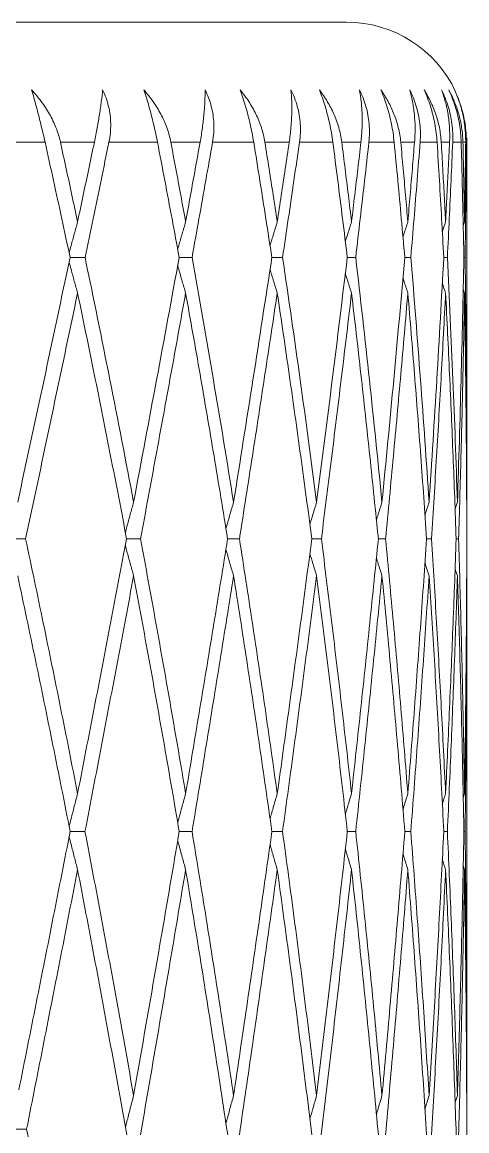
# Model space of a CAD drawing. Extents: x 1661 to 2451, y 0 to 579.
# Drawn here: x 1903.39 to 1907.1, y 461.53 to 470.76 of the extents above; entities that cross this region are included whole.
import ezdxf

# ---------------------------------------------------------------- set-up
doc = ezdxf.new("R2010")
doc.units = 0
doc.header["$LTSCALE"] = 10
doc.header["$MEASUREMENT"] = 0
doc.layers.add('2', color=7, linetype='CONTINUOUS', true_color=0xffffff)

msp = doc.modelspace()

# ---------------------------------------------------------------- linework, layer by layer
at = {"layer": '2', "color": 7, "linetype": 'Continuous', "lineweight": 18}
for p, q in [((1906.0954, 470.7637), (1874.0954, 470.7637)), ((1907.0954, 469.7637), (1907.0954, 466.8074)), ((1907.0954, 466.107), (1907.0954, 466.1504)), ((1907.0954, 466.107), (1907.0954, 461.8672)), ((1907.071, 464.0197), (1907.0809, 464.0197)), ((1907.0954, 461.8672), (1907.0954, 461.821)), ((1907.0954, 461.821), (1907.0937, 461.8154))]:
    msp.add_line(p, q, dxfattribs=at)
at = {"layer": '2', "color": 7, "linetype": 'Continuous', "lineweight": 13}
for p, q in [((1903.1232, 469.7637), (1903.5849, 469.7637)), ((1904.1167, 469.7637), (1904.5207, 469.7637)), ((1904.9792, 469.7637), (1905.3217, 469.7637)), ((1905.7027, 469.7637), (1905.9805, 469.7637)), ((1906.2804, 469.7637), (1906.4908, 469.7637)), ((1906.7069, 469.7637), (1906.8481, 469.7637)), ((1906.9782, 469.7637), (1907.0488, 469.7637)), ((1907.0917, 469.7637), (1907.0954, 469.7637))]:
    msp.add_line(p, q, dxfattribs=at)
at = {"layer": '2', "color": 7, "linetype": 'Continuous', "lineweight": 18}
for start, end in [(24.89486, 90), (0, 2.03062)]:
    msp.add_arc((1906.0954, 469.7637), 1, start, end, dxfattribs=at)
for points in [[(1903.5849, 469.7637), (1903.5735, 469.8151), (1903.5495, 469.9172), (1903.5117, 470.064), (1903.486, 470.1557), (1903.4732, 470.1996)], [(1904.0642, 470.1996), (1904.0854, 470.1557), (1904.1185, 470.064), (1904.1371, 469.9171), (1904.1273, 469.8151), (1904.1167, 469.7637)], [(1904.5207, 469.7637), (1904.5107, 469.8151), (1904.4887, 469.9172), (1904.4503, 470.064), (1904.4222, 470.1557), (1904.4077, 470.1996)], [(1904.9172, 470.1996), (1904.939, 470.1557), (1904.9735, 470.064), (1904.9953, 469.9171), (1904.9883, 469.8151), (1904.9792, 469.7637)], [(1905.3217, 469.7637), (1905.3133, 469.8151), (1905.2933, 469.9172), (1905.2548, 470.064), (1905.2245, 470.1557), (1905.2084, 470.1996)], [(1905.6318, 470.1996), (1905.654, 470.1557), (1905.6895, 470.064), (1905.7143, 469.9171), (1905.7102, 469.8151), (1905.7027, 469.7637)], [(1905.9805, 469.7637), (1905.9738, 469.8151), (1905.956, 469.9172), (1905.9177, 470.064), (1905.8855, 470.1557), (1905.868, 470.1996)], [(1906.2013, 470.1996), (1906.2236, 470.1557), (1906.2599, 470.064), (1906.2873, 469.9171), (1906.2861, 469.8151), (1906.2804, 469.7637)], [(1906.4908, 469.7637), (1906.4859, 469.8151), (1906.4705, 469.9172), (1906.4327, 470.064), (1906.399, 470.1557), (1906.3803, 470.1996)], [(1906.6203, 470.1996), (1906.6425, 470.1557), (1906.6792, 470.064), (1906.7092, 469.9171), (1906.7109, 469.8151), (1906.7069, 469.7637)], [(1906.8481, 469.7637), (1906.8449, 469.8151), (1906.8321, 469.9172), (1906.7952, 470.064), (1906.7602, 470.1557), (1906.7404, 470.1996)], [(1906.885, 470.1996), (1906.9068, 470.1557), (1906.9437, 470.064), (1906.9758, 469.9171), (1906.9804, 469.8151), (1906.9782, 469.7637)], [(1907.0488, 469.7637), (1907.0474, 469.8151), (1907.0372, 469.9172), (1907.0016, 470.064), (1906.9657, 470.1557), (1906.945, 470.1996)], [(1906.9928, 470.1996), (1907.0141, 470.1557), (1907.0507, 470.064), (1907.0847, 469.9171), (1907.0921, 469.8151), (1907.0917, 469.7637)], [(1903.5849, 469.7637), (1903.6084, 469.6578), (1903.6552, 469.4454), (1903.7246, 469.1254), (1903.7704, 468.9109), (1903.7932, 468.8034)], [(1903.8557, 469.099), (1903.84, 469.1732), (1903.8086, 469.3214), (1903.761, 469.543), (1903.7291, 469.6902), (1903.7131, 469.7637)], [(1903.8557, 469.099), (1903.8714, 469.1732), (1903.9026, 469.3214), (1903.9492, 469.543), (1903.9801, 469.6902), (1903.9955, 469.7637)], [(1903.9177, 468.8034), (1903.9401, 468.9109), (1903.9847, 469.1254), (1904.051, 469.4454), (1904.0949, 469.6578), (1904.1167, 469.7637)], [(1904.7012, 468.8034), (1904.6815, 468.9109), (1904.6419, 469.1254), (1904.5817, 469.4454), (1904.5411, 469.6578), (1904.5207, 469.7637)], [(1904.7552, 469.099), (1904.7417, 469.1732), (1904.7145, 469.3214), (1904.6734, 469.543), (1904.6458, 469.6902), (1904.6319, 469.7637)], [(1904.7552, 469.099), (1904.7687, 469.1732), (1904.7956, 469.3214), (1904.8357, 469.543), (1904.8623, 469.6902), (1904.8755, 469.7637)], [(1904.8085, 468.8034), (1904.8278, 468.9109), (1904.8662, 469.1254), (1904.9231, 469.4454), (1904.9606, 469.6578), (1904.9792, 469.7637)], [(1905.4728, 468.8034), (1905.4564, 468.9109), (1905.4233, 469.1254), (1905.373, 469.4454), (1905.3389, 469.6578), (1905.3217, 469.7637)], [(1905.5177, 469.099), (1905.5065, 469.1732), (1905.4839, 469.3214), (1905.4496, 469.543), (1905.4266, 469.6902), (1905.415, 469.7637)], [(1905.5177, 469.099), (1905.5289, 469.1732), (1905.5513, 469.3214), (1905.5845, 469.543), (1905.6064, 469.6902), (1905.6173, 469.7637)], [(1905.562, 468.8034), (1905.5779, 468.9109), (1905.6097, 469.1254), (1905.6566, 469.4454), (1905.6874, 469.6578), (1905.7027, 469.7637)], [(1906.1007, 468.8034), (1906.0878, 468.9109), (1906.0616, 469.1254), (1906.0215, 469.4454), (1905.9942, 469.6578), (1905.9805, 469.7637)], [(1906.1361, 469.099), (1906.1273, 469.1732), (1906.1095, 469.3214), (1906.0824, 469.543), (1906.0641, 469.6902), (1906.0549, 469.7637)], [(1906.1361, 469.099), (1906.145, 469.1732), (1906.1625, 469.3214), (1906.1885, 469.543), (1906.2057, 469.6902), (1906.2142, 469.7637)], [(1906.1709, 468.8034), (1906.1834, 468.9109), (1906.2082, 469.1254), (1906.2447, 469.4454), (1906.2686, 469.6578), (1906.2804, 469.7637)], [(1906.5791, 468.8034), (1906.5697, 468.9109), (1906.5506, 469.1254), (1906.5212, 469.4454), (1906.5011, 469.6578), (1906.4908, 469.7637)], [(1906.6047, 469.099), (1906.5984, 469.1732), (1906.5855, 469.3214), (1906.5658, 469.543), (1906.5525, 469.6902), (1906.5457, 469.7637)], [(1906.6047, 469.099), (1906.6111, 469.1732), (1906.6237, 469.3214), (1906.6423, 469.543), (1906.6544, 469.6902), (1906.6604, 469.7637)], [(1906.6297, 468.8034), (1906.6386, 468.9109), (1906.6563, 469.1254), (1906.682, 469.4454), (1906.6987, 469.6578), (1906.7069, 469.7637)], [(1906.9035, 468.8034), (1906.8978, 468.9109), (1906.886, 469.1254), (1906.8675, 469.4454), (1906.8546, 469.6578), (1906.8481, 469.7637)], [(1906.9191, 469.099), (1906.9153, 469.1732), (1906.9075, 469.3214), (1906.8954, 469.543), (1906.8871, 469.6902), (1906.8828, 469.7637)], [(1906.9191, 469.099), (1906.9229, 469.1732), (1906.9305, 469.3214), (1906.9414, 469.543), (1906.9485, 469.6902), (1906.952, 469.7637)], [(1906.934, 468.8034), (1906.9393, 468.9109), (1906.9496, 469.1254), (1906.9643, 469.4454), (1906.9736, 469.6578), (1906.9782, 469.7637)], [(1907.0709, 468.8034), (1907.0689, 468.9109), (1907.0645, 469.1254), (1907.0571, 469.4454), (1907.0516, 469.6578), (1907.0488, 469.7637)], [(1907.0763, 469.099), (1907.075, 469.1732), (1907.0724, 469.3214), (1907.068, 469.543), (1907.0648, 469.6902), (1907.0632, 469.7637)], [(1907.086, 469.7637), (1907.0851, 469.6902), (1907.0832, 469.543), (1907.08, 469.3214), (1907.0776, 469.1732), (1907.0763, 469.099)], [(1907.0917, 469.7637), (1907.0909, 469.6578), (1907.0891, 469.4454), (1907.0855, 469.1254), (1907.0826, 468.9109), (1907.081, 468.8034)], [(1906.8915, 469.0173), (1906.9007, 469.0445), (1906.9099, 469.0718), (1906.9191, 469.099)], [(1907.0763, 469.099), (1907.0726, 469.0882), (1907.0689, 469.0774), (1907.0653, 469.0666)], [(1903.7932, 468.8034), (1903.6496, 468.1251), (1903.5042, 467.4454), (1903.3572, 466.7644)], [(1904.3221, 466.7644), (1904.1934, 467.4454), (1904.0588, 468.1251), (1903.9177, 468.8034)], [(1904.3221, 466.7644), (1904.4507, 467.4454), (1904.5771, 468.1251), (1904.7012, 468.8034)], [(1905.154, 466.7644), (1905.045, 467.4454), (1904.93, 468.1251), (1904.8085, 468.8034)], [(1905.154, 466.7644), (1905.263, 467.4454), (1905.3694, 468.1251), (1905.4728, 468.8034)], [(1905.8453, 466.7644), (1905.7569, 467.4454), (1905.6626, 468.1251), (1905.562, 468.8034)], [(1905.8453, 466.7644), (1905.9337, 467.4454), (1906.019, 468.1251), (1906.1007, 468.8034)], [(1906.3895, 466.7644), (1906.3225, 467.4454), (1906.2498, 468.1251), (1906.1709, 468.8034)], [(1906.3895, 466.7644), (1906.4565, 467.4454), (1906.5198, 468.1251), (1906.5791, 468.8034)], [(1906.7814, 466.7644), (1906.7364, 467.4454), (1906.6861, 468.1251), (1906.6297, 468.8034)], [(1906.7814, 466.7644), (1906.8263, 467.4454), (1906.8672, 468.1251), (1906.9035, 468.8034)], [(1906.9035, 468.8034), (1906.9137, 468.8034), (1906.9238, 468.8034), (1906.934, 468.8034)], [(1907.0175, 466.7644), (1906.995, 467.4454), (1906.9673, 468.1251), (1906.934, 468.8034)], [(1907.0175, 466.7644), (1907.0399, 467.4454), (1907.0579, 468.1251), (1907.0709, 468.8034)], [(1907.081, 468.8034), (1907.0776, 468.8034), (1907.0743, 468.8034), (1907.0709, 468.8034)], [(1907.0954, 466.8074), (1907.0954, 467.0325), (1907.0944, 467.4804), (1907.0896, 468.1457), (1907.0842, 468.5849), (1907.081, 468.8034)], [(1903.8557, 468.5066), (1903.7132, 467.8251), (1903.5689, 467.1421), (1903.4229, 466.458)], [(1903.8557, 468.5066), (1903.9026, 468.2824), (1903.9953, 467.8317), (1904.1314, 467.1489), (1904.2202, 466.689), (1904.264, 466.458)], [(1904.3795, 466.458), (1904.4226, 466.689), (1904.5078, 467.1489), (1904.633, 467.8317), (1904.7147, 468.2824), (1904.7552, 468.5066)], [(1904.7552, 468.5066), (1904.7956, 468.2824), (1904.8753, 467.8317), (1904.9919, 467.1489), (1905.0675, 466.689), (1905.1048, 466.458)], [(1905.5177, 468.5066), (1905.4841, 468.2824), (1905.416, 467.8317), (1905.311, 467.1489), (1905.2391, 466.689), (1905.2027, 466.458)], [(1905.8053, 466.458), (1905.775, 466.689), (1905.7132, 467.1489), (1905.6173, 467.8317), (1905.5513, 468.2824), (1905.5177, 468.5066)], [(1905.8847, 466.458), (1905.9141, 466.689), (1905.972, 467.1489), (1906.0558, 467.8317), (1906.1097, 468.2824), (1906.1361, 468.5066)], [(1906.1361, 468.5066), (1906.1626, 468.2824), (1906.2143, 467.8317), (1906.2886, 467.1489), (1906.336, 466.689), (1906.3591, 466.458)], [(1906.6047, 468.5066), (1906.5857, 468.2824), (1906.5466, 467.8317), (1906.4847, 467.1489), (1906.4414, 466.689), (1906.4192, 466.458)], [(1906.7609, 466.458), (1906.7452, 466.689), (1906.7128, 467.1489), (1906.6607, 467.8317), (1906.6238, 468.2824), (1906.6047, 468.5066)], [(1906.8013, 466.458), (1906.816, 466.689), (1906.8443, 467.1489), (1906.8836, 467.8317), (1906.9076, 468.2824), (1906.9191, 468.5066)], [(1906.8915, 468.5889), (1906.9007, 468.5615), (1906.9099, 468.5341), (1906.9191, 468.5066)], [(1906.9191, 468.5066), (1906.9306, 468.2824), (1906.9523, 467.8317), (1906.9817, 467.1489), (1906.999, 466.689), (1907.007, 466.458)], [(1907.0272, 466.458), (1907.0343, 466.689), (1907.0474, 467.1489), (1907.0638, 467.8317), (1907.0725, 468.2824), (1907.0763, 468.5066)], [(1907.0763, 468.5066), (1907.0726, 468.5176), (1907.0689, 468.5285), (1907.0651, 468.5395)], [(1907.0763, 468.5066), (1907.0801, 468.2824), (1907.0865, 467.8317), (1907.0928, 467.1489), (1907.0948, 466.689), (1907.0952, 466.458)], [(1906.9976, 466.7036), (1907.0042, 466.7239), (1907.0108, 466.7442), (1907.0175, 466.7644)], [(1907.0954, 466.7644), (1907.0954, 466.7788), (1907.0954, 466.7931), (1907.0954, 466.8074)], [(1903.4229, 466.458), (1903.4724, 466.2257), (1903.5705, 465.7588), (1903.7148, 465.0517), (1903.809, 464.5757), (1903.8557, 464.3366)], [(1904.264, 466.458), (1904.22, 466.2257), (1904.131, 465.7588), (1903.9948, 465.0517), (1903.9024, 464.5757), (1903.8557, 464.3366)], [(1904.3795, 466.458), (1904.4228, 466.2257), (1904.5082, 465.7588), (1904.6335, 465.0517), (1904.7149, 464.5757), (1904.7552, 464.3366)], [(1905.1048, 466.458), (1905.0673, 466.2257), (1904.9915, 465.7588), (1904.875, 465.0517), (1904.7954, 464.5757), (1904.7552, 464.3366)], [(1905.5177, 464.3366), (1905.4842, 464.5757), (1905.4163, 465.0517), (1905.3113, 465.7588), (1905.2392, 466.2257), (1905.2027, 466.458)], [(1905.5177, 464.3366), (1905.5511, 464.5757), (1905.617, 465.0517), (1905.7129, 465.7588), (1905.7748, 466.2257), (1905.8053, 466.458)], [(1905.8847, 466.458), (1905.9143, 466.2257), (1905.9723, 465.7588), (1906.0561, 465.0517), (1906.1098, 464.5757), (1906.1361, 464.3366)], [(1906.3591, 466.458), (1906.3359, 466.2257), (1906.2884, 465.7588), (1906.2141, 465.0517), (1906.1624, 464.5757), (1906.1361, 464.3366)], [(1906.6047, 464.3366), (1906.5858, 464.5757), (1906.5468, 465.0517), (1906.4849, 465.7588), (1906.4415, 466.2257), (1906.4192, 466.458)], [(1906.6047, 464.3366), (1906.6237, 464.5757), (1906.6605, 465.0517), (1906.7126, 465.7588), (1906.7452, 466.2257), (1906.7609, 466.458)], [(1906.8013, 466.458), (1906.816, 466.2257), (1906.8444, 465.7588), (1906.8837, 465.0517), (1906.9077, 464.5757), (1906.9191, 464.3366)], [(1907.007, 466.458), (1906.9989, 466.2257), (1906.9816, 465.7588), (1906.9522, 465.0517), (1906.9305, 464.5757), (1906.9191, 464.3366)], [(1907.007, 466.458), (1907.0138, 466.458), (1907.0205, 466.458), (1907.0272, 466.458)], [(1907.0763, 464.3366), (1907.0725, 464.5757), (1907.0639, 465.0517), (1907.0475, 465.7588), (1907.0344, 466.2257), (1907.0272, 466.458)], [(1907.0763, 464.3366), (1907.0801, 464.5757), (1907.0865, 465.0517), (1907.0928, 465.7588), (1907.0948, 466.2257), (1907.0952, 466.458)], [(1906.9975, 466.2117), (1907.0041, 466.1913), (1907.0108, 466.1708), (1907.0175, 466.1504)], [(1903.7937, 464.0197), (1903.7466, 464.2599), (1903.6515, 464.738), (1903.506, 465.4482), (1903.4071, 465.9171), (1903.3572, 466.1504)], [(1904.3221, 466.1504), (1904.2784, 465.9171), (1904.1902, 465.4482), (1904.0552, 464.738), (1903.9634, 464.2599), (1903.9171, 464.0197)], [(1904.3221, 466.1504), (1904.3657, 465.9171), (1904.4521, 465.4482), (1904.5786, 464.738), (1904.661, 464.2599), (1904.7017, 464.0197)], [(1905.154, 466.1504), (1905.117, 465.9171), (1905.042, 465.4482), (1904.9267, 464.738), (1904.8479, 464.2599), (1904.8081, 464.0197)], [(1905.154, 466.1504), (1905.191, 465.9171), (1905.264, 465.4482), (1905.3704, 464.738), (1905.4393, 464.2599), (1905.4732, 464.0197)], [(1905.5616, 464.0197), (1905.5946, 464.2599), (1905.6596, 464.738), (1905.7542, 465.4482), (1905.8153, 465.9171), (1905.8453, 466.1504)], [(1905.8453, 466.1504), (1905.8753, 465.9171), (1905.9343, 465.4482), (1906.0196, 464.738), (1906.0742, 464.2599), (1906.101, 464.0197)], [(1906.3895, 466.1504), (1906.3667, 465.9171), (1906.3202, 465.4482), (1906.2472, 464.738), (1906.1965, 464.2599), (1906.1706, 464.0197)], [(1906.3895, 466.1504), (1906.4122, 465.9171), (1906.4566, 465.4482), (1906.5199, 464.738), (1906.5599, 464.2599), (1906.5793, 464.0197)], [(1906.6295, 464.0197), (1906.648, 464.2599), (1906.6839, 464.738), (1906.7345, 465.4482), (1906.7661, 465.9171), (1906.7814, 466.1504)], [(1906.7814, 466.1504), (1906.7967, 465.9171), (1906.8261, 465.4482), (1906.8668, 464.738), (1906.8918, 464.2599), (1906.9037, 464.0197)], [(1907.0175, 466.1504), (1907.0098, 465.9171), (1906.9935, 465.4482), (1906.9656, 464.738), (1906.9448, 464.2599), (1906.9339, 464.0197)], [(1907.0175, 466.1504), (1907.0251, 465.9171), (1907.0392, 465.4482), (1907.0571, 464.738), (1907.0667, 464.2599), (1907.071, 464.0197)], [(1907.0809, 464.0197), (1907.0842, 464.2549), (1907.0895, 464.7232), (1907.0944, 465.4189), (1907.0954, 465.8783), (1907.0954, 466.107)], [(1906.9191, 464.3366), (1906.9099, 464.3073), (1906.9007, 464.2781), (1906.8915, 464.2488)], [(1907.065, 464.3012), (1907.0688, 464.313), (1907.0725, 464.3248), (1907.0763, 464.3366)], [(1903.7937, 464.0197), (1903.7475, 463.7838), (1903.6542, 463.3098), (1903.5118, 462.5923), (1903.4152, 462.1096), (1903.3665, 461.8672)], [(1903.9171, 464.0197), (1903.9635, 463.7788), (1904.0554, 463.2948), (1904.1904, 462.5619), (1904.2785, 462.0687), (1904.3221, 461.821)], [(1904.7017, 464.0197), (1904.6609, 463.7788), (1904.5784, 463.2948), (1904.4518, 462.5619), (1904.3656, 462.0687), (1904.3221, 461.821)], [(1904.8081, 464.0197), (1904.848, 463.7788), (1904.9269, 463.2948), (1905.0422, 462.5619), (1905.1171, 462.0687), (1905.154, 461.821)], [(1905.4732, 464.0197), (1905.4392, 463.7788), (1905.3703, 463.2948), (1905.2638, 462.5619), (1905.191, 462.0687), (1905.154, 461.821)], [(1905.5616, 464.0197), (1905.5947, 463.7788), (1905.6598, 463.2948), (1905.7544, 462.5619), (1905.8153, 462.0687), (1905.8453, 461.821)], [(1905.8453, 461.821), (1905.8753, 462.0687), (1905.9342, 462.5619), (1906.0194, 463.2948), (1906.0742, 463.7788), (1906.101, 464.0197)], [(1906.1706, 464.0197), (1906.1966, 463.7788), (1906.2473, 463.2948), (1906.3203, 462.5619), (1906.3668, 462.0687), (1906.3895, 461.821)], [(1906.5793, 464.0197), (1906.5598, 463.7788), (1906.5198, 463.2948), (1906.4565, 462.5619), (1906.4122, 462.0687), (1906.3895, 461.821)], [(1906.6295, 464.0197), (1906.648, 463.7788), (1906.684, 463.2948), (1906.7346, 462.5619), (1906.7662, 462.0687), (1906.7814, 461.821)], [(1906.7814, 461.821), (1906.7966, 462.0687), (1906.826, 462.5619), (1906.8668, 463.2948), (1906.8917, 463.7788), (1906.9037, 464.0197)], [(1906.9339, 464.0197), (1906.9238, 464.0197), (1906.9137, 464.0197), (1906.9037, 464.0197)], [(1906.9339, 464.0197), (1906.9448, 463.7788), (1906.9656, 463.2948), (1906.9935, 462.5619), (1907.0098, 462.0687), (1907.0175, 461.821)], [(1907.071, 464.0197), (1907.0667, 463.7788), (1907.057, 463.2948), (1907.0392, 462.5619), (1907.0251, 462.0687), (1907.0175, 461.821)], [(1907.0954, 461.8672), (1907.0954, 462.1096), (1907.0944, 462.5923), (1907.0895, 463.3098), (1907.0842, 463.7838), (1907.0809, 464.0197)], [(1906.9191, 463.7018), (1906.9099, 463.7311), (1906.9007, 463.7604), (1906.8916, 463.7897)], [(1903.8557, 463.7018), (1903.8098, 463.4649), (1903.7173, 462.989), (1903.5759, 462.2686), (1903.48, 461.7841), (1903.4317, 461.5407)], [(1904.2644, 461.4944), (1904.2204, 461.743), (1904.1315, 462.2381), (1903.9952, 462.9739), (1903.9025, 463.4599), (1903.8557, 463.7018)], [(1904.7552, 463.7018), (1904.7148, 463.4599), (1904.6331, 462.9739), (1904.5077, 462.2381), (1904.4223, 461.743), (1904.3791, 461.4944)], [(1904.7552, 463.7018), (1904.7955, 463.4599), (1904.8753, 462.9739), (1904.992, 462.2381), (1905.0677, 461.743), (1905.1051, 461.4944)], [(1905.5177, 463.7018), (1905.4841, 463.4599), (1905.4161, 462.9739), (1905.3109, 462.2381), (1905.2389, 461.743), (1905.2023, 461.4944)], [(1905.5177, 463.7018), (1905.5512, 463.4599), (1905.6173, 462.9739), (1905.7133, 462.2381), (1905.7751, 461.743), (1905.8056, 461.4944)], [(1905.8844, 461.4944), (1905.914, 461.743), (1905.972, 462.2381), (1906.0559, 462.9739), (1906.1097, 463.4599), (1906.1361, 463.7018)], [(1906.1361, 463.7018), (1906.1625, 463.4599), (1906.2143, 462.9739), (1906.2887, 462.2381), (1906.3361, 461.743), (1906.3593, 461.4944)], [(1906.6047, 463.7018), (1906.5857, 463.4599), (1906.5466, 462.9739), (1906.4847, 462.2381), (1906.4413, 461.743), (1906.419, 461.4944)], [(1906.6047, 463.7018), (1906.6237, 463.4599), (1906.6607, 462.9739), (1906.7128, 462.2381), (1906.7453, 461.743), (1906.761, 461.4944)], [(1906.8011, 461.4944), (1906.8159, 461.743), (1906.8443, 462.2381), (1906.8836, 462.9739), (1906.9076, 463.4599), (1906.9191, 463.7018)], [(1906.9191, 463.7018), (1906.9305, 463.4599), (1906.9523, 462.9739), (1906.9817, 462.2381), (1906.999, 461.743), (1907.0071, 461.4944)], [(1907.0763, 463.7018), (1907.0725, 463.4599), (1907.0638, 462.9739), (1907.0474, 462.2381), (1907.0343, 461.743), (1907.0272, 461.4944)], [(1907.0649, 463.7378), (1907.0687, 463.7258), (1907.0725, 463.7138), (1907.0763, 463.7018)], [(1907.0763, 463.7018), (1907.0801, 463.4599), (1907.0865, 462.9739), (1907.0928, 462.2381), (1907.0948, 461.743), (1907.0952, 461.4944)], [(1907.0175, 461.821), (1907.0108, 461.7996), (1907.0043, 461.7781), (1906.9977, 461.7566)], [(1903.8644, 459.2712), (1903.8177, 459.5267), (1903.7233, 460.0355), (1903.579, 460.792), (1903.4811, 461.2919), (1903.4317, 461.5407)]]:
    msp.add_open_spline(points, degree=3, dxfattribs=at)
for points, knots in [([(1903.4732, 470.1996), (1903.5018, 470.1685), (1903.5286, 470.1363), (1903.5782, 470.0693), (1903.601, 470.0346), (1903.6421, 469.9622), (1903.6604, 469.9245), (1903.6915, 469.8457), (1903.704, 469.8052), (1903.7131, 469.7637)], [0, 0, 0, 0, 0.25, 0.25, 0.5, 0.5, 0.75, 0.75, 1, 1, 1, 1]), ([(1903.9955, 469.7637), (1904.0042, 469.8051), (1904.0121, 469.8452), (1904.0263, 469.9228), (1904.0327, 469.9605), (1904.0412, 470.0153), (1904.0439, 470.0333), (1904.0489, 470.0685), (1904.0512, 470.0857), (1904.0576, 470.1363), (1904.0612, 470.1686), (1904.0642, 470.1996)], [0, 0, 0, 0, 0.25, 0.25, 0.5, 0.5, 0.625, 0.625, 0.75, 0.75, 1, 1, 1, 1]), ([(1904.4077, 470.1996), (1904.435, 470.1685), (1904.4604, 470.1363), (1904.5074, 470.0693), (1904.5289, 470.0346), (1904.5673, 469.9622), (1904.5843, 469.9245), (1904.6128, 469.8457), (1904.6241, 469.8052), (1904.6319, 469.7637)], [0, 0, 0, 0, 0.25, 0.25, 0.5, 0.5, 0.75, 0.75, 1, 1, 1, 1]), ([(1904.8755, 469.7637), (1904.8829, 469.8051), (1904.8892, 469.8452), (1904.8998, 469.9228), (1904.9041, 469.9605), (1904.9092, 470.0153), (1904.9107, 470.0333), (1904.9132, 470.0685), (1904.9142, 470.0857), (1904.9165, 470.1363), (1904.9173, 470.1686), (1904.9172, 470.1996)], [0, 0, 0, 0, 0.25, 0.25, 0.5, 0.5, 0.625, 0.625, 0.75, 0.75, 1, 1, 1, 1]), ([(1905.2084, 470.1996), (1905.2341, 470.1685), (1905.258, 470.1363), (1905.3019, 470.0693), (1905.3219, 470.0346), (1905.3573, 469.9622), (1905.3728, 469.9245), (1905.3985, 469.8457), (1905.4084, 469.8052), (1905.415, 469.7637)], [0, 0, 0, 0, 0.25, 0.25, 0.5, 0.5, 0.75, 0.75, 1, 1, 1, 1]), ([(1905.6173, 469.7637), (1905.6235, 469.8051), (1905.6282, 469.8452), (1905.6351, 469.9228), (1905.6373, 469.9605), (1905.6388, 470.0153), (1905.6391, 470.0333), (1905.639, 470.0685), (1905.6387, 470.0857), (1905.637, 470.1363), (1905.6349, 470.1686), (1905.6318, 470.1996)], [0, 0, 0, 0, 0.25, 0.25, 0.5, 0.5, 0.625, 0.625, 0.75, 0.75, 1, 1, 1, 1]), ([(1905.868, 470.1996), (1905.8919, 470.1685), (1905.914, 470.1363), (1905.9543, 470.0693), (1905.9726, 470.0346), (1906.0047, 469.9622), (1906.0186, 469.9245), (1906.0412, 469.8457), (1906.0497, 469.8052), (1906.0549, 469.7637)], [0, 0, 0, 0, 0.25, 0.25, 0.5, 0.5, 0.75, 0.75, 1, 1, 1, 1]), ([(1906.2142, 469.7637), (1906.219, 469.8051), (1906.222, 469.8452), (1906.2251, 469.9228), (1906.2252, 469.9605), (1906.2233, 470.0153), (1906.2223, 470.0333), (1906.2197, 470.0685), (1906.2181, 470.0857), (1906.2123, 470.1363), (1906.2074, 470.1686), (1906.2013, 470.1996)], [0, 0, 0, 0, 0.25, 0.25, 0.5, 0.5, 0.625, 0.625, 0.75, 0.75, 1, 1, 1, 1]), ([(1906.3803, 470.1996), (1906.4021, 470.1685), (1906.4222, 470.1363), (1906.4587, 470.0693), (1906.475, 470.0346), (1906.5035, 469.9622), (1906.5157, 469.9245), (1906.535, 469.8457), (1906.5419, 469.8052), (1906.5457, 469.7637)], [0, 0, 0, 0, 0.25, 0.25, 0.5, 0.5, 0.75, 0.75, 1, 1, 1, 1]), ([(1906.6604, 469.7637), (1906.6638, 469.8051), (1906.6652, 469.8452), (1906.6645, 469.9228), (1906.6624, 469.9605), (1906.657, 470.0153), (1906.6548, 470.0333), (1906.6497, 470.0685), (1906.6468, 470.0857), (1906.6371, 470.1363), (1906.6293, 470.1686), (1906.6203, 470.1996)], [0, 0, 0, 0, 0.25, 0.25, 0.5, 0.5, 0.625, 0.625, 0.75, 0.75, 1, 1, 1, 1]), ([(1906.7404, 470.1996), (1906.7599, 470.1685), (1906.7778, 470.1363), (1906.8101, 470.0693), (1906.8244, 470.0346), (1906.8491, 469.9622), (1906.8594, 469.9245), (1906.8751, 469.8457), (1906.8805, 469.8052), (1906.8828, 469.7637)], [0, 0, 0, 0, 0.25, 0.25, 0.5, 0.5, 0.75, 0.75, 1, 1, 1, 1]), ([(1906.952, 469.7637), (1906.9539, 469.8051), (1906.9536, 469.8452), (1906.9491, 469.9228), (1906.9449, 469.9605), (1906.936, 470.0153), (1906.9326, 470.0333), (1906.9251, 470.0685), (1906.9209, 470.0857), (1906.9073, 470.1363), (1906.8968, 470.1686), (1906.885, 470.1996)], [0, 0, 0, 0, 0.25, 0.25, 0.5, 0.5, 0.625, 0.625, 0.75, 0.75, 1, 1, 1, 1]), ([(1906.945, 470.1996), (1906.9621, 470.1685), (1906.9777, 470.1363), (1907.0054, 470.0693), (1907.0176, 470.0346), (1907.0381, 469.9622), (1907.0464, 469.9245), (1907.0586, 469.8457), (1907.0622, 469.8052), (1907.0632, 469.7637)], [0, 0, 0, 0, 0.25, 0.25, 0.5, 0.5, 0.75, 0.75, 1, 1, 1, 1]), ([(1907.086, 469.7637), (1907.0865, 469.8051), (1907.0845, 469.8452), (1907.0762, 469.9228), (1907.07, 469.9605), (1907.0577, 470.0153), (1907.0532, 470.0333), (1907.0432, 470.0685), (1907.0378, 470.0857), (1907.0204, 470.1363), (1907.0073, 470.1686), (1906.9928, 470.1996)], [0, 0, 0, 0, 0.25, 0.25, 0.5, 0.5, 0.625, 0.625, 0.75, 0.75, 1, 1, 1, 1]), ([(1903.785, 468.8414), (1903.7906, 468.8616), (1903.805, 468.9148), (1903.8286, 469.0007), (1903.8466, 469.0662), (1903.8557, 469.099)], [0, 0, 0, 0, 0.235406, 0.617703, 1, 1, 1, 1]), ([(1904.6886, 468.8713), (1904.6915, 468.8816), (1904.7041, 468.9247), (1904.7263, 469.0007), (1904.7455, 469.0662), (1904.7552, 469.099)], [0, 0, 0, 0, 0.135268, 0.567634, 1, 1, 1, 1]), ([(1905.4573, 468.9029), (1905.4673, 468.9355), (1905.4874, 469.001), (1905.5075, 469.0662), (1905.5177, 469.099)], [0, 0, 0, 0, 0.497969, 1, 1, 1, 1]), ([(1906.0842, 468.9371), (1906.091, 468.9583), (1906.1082, 469.0123), (1906.1256, 469.0662), (1906.1361, 469.099)], [0, 0, 0, 0, 0.392125, 1, 1, 1, 1]), ([(1906.5637, 468.9748), (1906.5665, 468.9834), (1906.5802, 469.0249), (1906.5939, 469.0662), (1906.6047, 469.099)], [0, 0, 0, 0, 0.207736, 1, 1, 1, 1]), ([(1903.7932, 468.8034), (1903.8029, 468.8034), (1903.8285, 468.8034), (1903.87, 468.8034), (1903.9018, 468.8034), (1903.9177, 468.8034)], [0, 0, 0, 0, 0.23439, 0.617195, 1, 1, 1, 1]), ([(1904.7012, 468.8034), (1904.706, 468.8034), (1904.7262, 468.8034), (1904.762, 468.8034), (1904.793, 468.8034), (1904.8085, 468.8034)], [0, 0, 0, 0, 0.132581, 0.56629, 1, 1, 1, 1]), ([(1905.4728, 468.8034), (1905.4875, 468.8034), (1905.5173, 468.8034), (1905.547, 468.8034), (1905.562, 468.8034)], [0, 0, 0, 0, 0.495247, 1, 1, 1, 1]), ([(1906.1007, 468.8034), (1906.1098, 468.8034), (1906.1332, 468.8034), (1906.1566, 468.8034), (1906.1709, 468.8034)], [0, 0, 0, 0, 0.38666, 1, 1, 1, 1]), ([(1906.5791, 468.8034), (1906.5824, 468.8034), (1906.5993, 468.8034), (1906.6161, 468.8034), (1906.6297, 468.8034)], [0, 0, 0, 0, 0.195327, 1, 1, 1, 1]), ([(1903.7851, 468.7653), (1903.7906, 468.7451), (1903.805, 468.6919), (1903.8286, 468.6057), (1903.8466, 468.5396), (1903.8557, 468.5066)], [0, 0, 0, 0, 0.23483, 0.617415, 1, 1, 1, 1]), ([(1904.6886, 468.7352), (1904.6916, 468.725), (1904.7041, 468.6818), (1904.7262, 468.6057), (1904.7455, 468.5396), (1904.7552, 468.5066)], [0, 0, 0, 0, 0.134058, 0.567029, 1, 1, 1, 1]), ([(1905.5177, 468.5066), (1905.5075, 468.5396), (1905.4874, 468.6053), (1905.4673, 468.6708), (1905.4574, 468.7034)], [0, 0, 0, 0, 0.503026, 1, 1, 1, 1]), ([(1906.0843, 468.6692), (1906.091, 468.648), (1906.1083, 468.5939), (1906.1256, 468.5396), (1906.1361, 468.5066)], [0, 0, 0, 0, 0.391016, 1, 1, 1, 1]), ([(1906.5637, 468.6314), (1906.5665, 468.6228), (1906.5802, 468.5813), (1906.5938, 468.5396), (1906.6047, 468.5066)], [0, 0, 0, 0, 0.206706, 1, 1, 1, 1]), ([(1904.2533, 466.5131), (1904.2576, 466.5289), (1904.2711, 466.5787), (1904.294, 466.6625), (1904.3127, 466.7305), (1904.3221, 466.7644)], [0, 0, 0, 0, 0.187503, 0.593752, 1, 1, 1, 1]), ([(1905.0904, 466.5448), (1905.0919, 466.55), (1905.1032, 466.5893), (1905.1243, 466.6625), (1905.1441, 466.7305), (1905.154, 466.7644)], [0, 0, 0, 0, 0.070504, 0.535252, 1, 1, 1, 1]), ([(1905.7888, 466.5784), (1905.7973, 466.6065), (1905.8161, 466.6685), (1905.8349, 466.7305), (1905.8453, 466.7644)], [0, 0, 0, 0, 0.451627, 1, 1, 1, 1]), ([(1906.3427, 466.6156), (1906.3476, 466.6313), (1906.3631, 466.6809), (1906.3787, 466.7305), (1906.3895, 466.7644)], [0, 0, 0, 0, 0.314681, 1, 1, 1, 1]), ([(1906.7465, 466.6562), (1906.7472, 466.6583), (1906.7588, 466.6944), (1906.7704, 466.7305), (1906.7814, 466.7644)], [0, 0, 0, 0, 0.058296, 1, 1, 1, 1]), ([(1903.4229, 466.458), (1903.4069, 466.458), (1903.375, 466.458), (1903.331, 466.458), (1903.303, 466.458), (1903.2909, 466.458)], [0, 0, 0, 0, 0.363064, 0.726128, 1, 1, 1, 1]), ([(1904.2534, 466.4025), (1904.2576, 466.3868), (1904.2711, 466.3371), (1904.294, 466.253), (1904.3127, 466.1846), (1904.3221, 466.1504)], [0, 0, 0, 0, 0.1862, 0.5931, 1, 1, 1, 1]), ([(1904.264, 466.458), (1904.2712, 466.458), (1904.294, 466.458), (1904.3325, 466.458), (1904.3638, 466.458), (1904.3795, 466.458)], [0, 0, 0, 0, 0.18507, 0.592535, 1, 1, 1, 1]), ([(1905.2027, 466.458), (1905.1874, 466.458), (1905.1569, 466.458), (1905.1243, 466.458), (1905.1069, 466.458), (1905.1048, 466.458)], [0, 0, 0, 0, 0.467302, 0.934604, 1, 1, 1, 1]), ([(1905.8053, 466.458), (1905.8171, 466.458), (1905.8436, 466.458), (1905.87, 466.458), (1905.8847, 466.458)], [0, 0, 0, 0, 0.445659, 1, 1, 1, 1]), ([(1906.4192, 466.458), (1906.4053, 466.458), (1906.3852, 466.458), (1906.3652, 466.458), (1906.3591, 466.458)], [0, 0, 0, 0, 0.695912, 1, 1, 1, 1]), ([(1906.7609, 466.458), (1906.7612, 466.458), (1906.7747, 466.458), (1906.7881, 466.458), (1906.8013, 466.458)], [0, 0, 0, 0, 0.025743, 1, 1, 1, 1]), ([(1905.0905, 466.3706), (1905.0919, 466.3656), (1905.1032, 466.3264), (1905.1243, 466.253), (1905.1441, 466.1846), (1905.154, 466.1504)], [0, 0, 0, 0, 0.068375, 0.534187, 1, 1, 1, 1]), ([(1905.8453, 466.1504), (1905.8349, 466.1846), (1905.8162, 466.2467), (1905.7975, 466.3087), (1905.7891, 466.3365)], [0, 0, 0, 0, 0.551364, 1, 1, 1, 1]), ([(1906.3428, 466.2997), (1906.3476, 466.2842), (1906.3632, 466.2344), (1906.3787, 466.1846), (1906.3895, 466.1504)], [0, 0, 0, 0, 0.312823, 1, 1, 1, 1]), ([(1906.7814, 466.1504), (1906.7704, 466.1846), (1906.7589, 466.2206), (1906.7474, 466.2566), (1906.7468, 466.2583)], [0, 0, 0, 0, 0.950771, 1, 1, 1, 1]), ([(1903.8557, 464.3366), (1903.8466, 464.3015), (1903.8286, 464.2312), (1903.8051, 464.1395), (1903.7907, 464.0829), (1903.7853, 464.0615)], [0, 0, 0, 0, 0.383755, 0.76751, 1, 1, 1, 1]), ([(1904.7552, 464.3366), (1904.7455, 464.3015), (1904.7263, 464.2312), (1904.7042, 464.1502), (1904.6918, 464.1042), (1904.6889, 464.0936)], [0, 0, 0, 0, 0.434257, 0.868513, 1, 1, 1, 1]), ([(1905.4575, 464.1273), (1905.4674, 464.1619), (1905.4874, 464.2318), (1905.5075, 464.3015), (1905.5177, 464.3366)], [0, 0, 0, 0, 0.495988, 1, 1, 1, 1]), ([(1906.1361, 464.3366), (1906.1256, 464.3015), (1906.1083, 464.2439), (1906.0911, 464.1862), (1906.0844, 464.1637)], [0, 0, 0, 0, 0.610186, 1, 1, 1, 1]), ([(1906.5638, 464.2038), (1906.5666, 464.2129), (1906.5802, 464.2572), (1906.5939, 464.3015), (1906.6047, 464.3366)], [0, 0, 0, 0, 0.206202, 1, 1, 1, 1]), ([(1903.8557, 463.7018), (1903.8466, 463.7372), (1903.8285, 463.8079), (1903.8051, 463.8999), (1903.7908, 463.9564), (1903.7854, 463.9776)], [0, 0, 0, 0, 0.384309, 0.768617, 1, 1, 1, 1]), ([(1903.9171, 464.0197), (1903.9013, 464.0197), (1903.8697, 464.0197), (1903.8285, 464.0197), (1903.8032, 464.0197), (1903.7937, 464.0197)], [0, 0, 0, 0, 0.384628, 0.769256, 1, 1, 1, 1]), ([(1904.8081, 464.0197), (1904.7926, 464.0197), (1904.7617, 464.0197), (1904.7262, 464.0197), (1904.7062, 464.0197), (1904.7017, 464.0197)], [0, 0, 0, 0, 0.435954, 0.871909, 1, 1, 1, 1]), ([(1905.4732, 464.0197), (1905.4877, 464.0197), (1905.5172, 464.0197), (1905.5466, 464.0197), (1905.5616, 464.0197)], [0, 0, 0, 0, 0.492401, 1, 1, 1, 1]), ([(1906.1706, 464.0197), (1906.1563, 464.0197), (1906.1331, 464.0197), (1906.1099, 464.0197), (1906.101, 464.0197)], [0, 0, 0, 0, 0.617108, 1, 1, 1, 1]), ([(1906.5793, 464.0197), (1906.5825, 464.0197), (1906.5992, 464.0197), (1906.6159, 464.0197), (1906.6295, 464.0197)], [0, 0, 0, 0, 0.189763, 1, 1, 1, 1]), ([(1904.689, 463.9456), (1904.6918, 463.935), (1904.7042, 463.8891), (1904.7262, 463.8079), (1904.7455, 463.7372), (1904.7552, 463.7018)], [0, 0, 0, 0, 0.130052, 0.565026, 1, 1, 1, 1]), ([(1905.4577, 463.9117), (1905.4675, 463.8771), (1905.4875, 463.8072), (1905.5075, 463.7372), (1905.5177, 463.7018)], [0, 0, 0, 0, 0.494781, 1, 1, 1, 1]), ([(1906.1361, 463.7018), (1906.1256, 463.7372), (1906.1083, 463.7949), (1906.0912, 463.8526), (1906.0846, 463.875)], [0, 0, 0, 0, 0.612392, 1, 1, 1, 1]), ([(1906.5638, 463.8351), (1906.5666, 463.8261), (1906.5802, 463.7816), (1906.5938, 463.7372), (1906.6047, 463.7018)], [0, 0, 0, 0, 0.204486, 1, 1, 1, 1]), ([(1904.3221, 461.821), (1904.3127, 461.7848), (1904.294, 461.7124), (1904.2712, 461.6234), (1904.2577, 461.5706), (1904.2535, 461.5542)], [0, 0, 0, 0, 0.407817, 0.815634, 1, 1, 1, 1]), ([(1905.154, 461.821), (1905.1441, 461.7848), (1905.1243, 461.7124), (1905.1033, 461.6347), (1905.092, 461.5932), (1905.0907, 461.5881)], [0, 0, 0, 0, 0.467047, 0.934094, 1, 1, 1, 1]), ([(1905.8453, 461.821), (1905.8349, 461.7848), (1905.8162, 461.7193), (1905.7976, 461.6536), (1905.7892, 461.6241)], [0, 0, 0, 0, 0.552334, 1, 1, 1, 1]), ([(1906.3895, 461.821), (1906.3787, 461.7848), (1906.3632, 461.7323), (1906.3477, 461.6796), (1906.3429, 461.6633)], [0, 0, 0, 0, 0.689039, 1, 1, 1, 1]), ([(1906.7814, 461.821), (1906.7704, 461.7848), (1906.7589, 461.7468), (1906.7474, 461.7087), (1906.7468, 461.7068)], [0, 0, 0, 0, 0.951189, 1, 1, 1, 1]), ([(1903.4317, 461.5407), (1903.4158, 461.5407), (1903.3839, 461.5407), (1903.3403, 461.5407), (1903.3125, 461.5407), (1903.3007, 461.5407)], [0, 0, 0, 0, 0.364809, 0.729618, 1, 1, 1, 1])]:
    msp.add_open_spline(points, degree=3, knots=knots, dxfattribs=at)
at = {"layer": '2', "color": 7, "linetype": 'Continuous', "lineweight": 13}
for points, weights in [([(1903.7131, 469.7637), (1903.8571, 469.7637), (1903.9955, 469.7637)], [1, 0.999899926285, 1]), ([(1904.6319, 469.7637), (1904.7566, 469.7637), (1904.8755, 469.7637)], [1, 0.99989992624, 1]), ([(1905.415, 469.7637), (1905.5192, 469.7637), (1905.6173, 469.7637)], [1, 0.999899926246, 1]), ([(1906.0549, 469.7637), (1906.1377, 469.7637), (1906.2142, 469.7637)], [1, 0.99989992624, 1]), ([(1906.5457, 469.7637), (1906.6064, 469.7637), (1906.6604, 469.7637)], [1, 0.999899926226, 1]), ([(1906.8828, 469.7637), (1906.9208, 469.7637), (1906.952, 469.7637)], [1, 0.999899928636, 1]), ([(1907.0632, 469.7637), (1907.078, 469.7637), (1907.086, 469.7637)], [1, 0.999899928639, 1])]:
    msp.add_rational_spline(points, weights, degree=2, dxfattribs=at)

doc.saveas('drawing.dxf')
